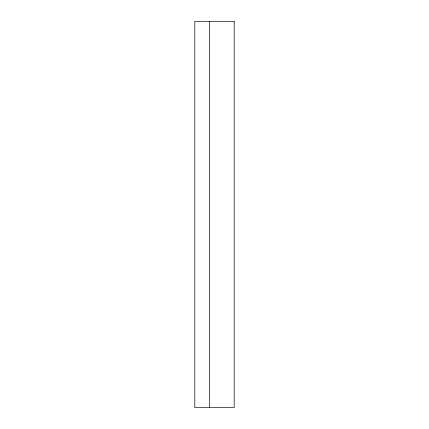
<?xml version="1.0" encoding="UTF-8"?>
<svg xmlns="http://www.w3.org/2000/svg" width="429" height="429" viewBox="0 0 429 429"><rect width="100%" height="100%" fill="white"/><g stroke="black" fill="none" stroke-linecap="round" stroke-linejoin="round"><path stroke-width="0.64" d="M209.497 21.45L209.497 407.55M234.191 21.45L194.809 21.45L194.809 407.55L234.191 407.55L234.191 21.45"/></g></svg>
